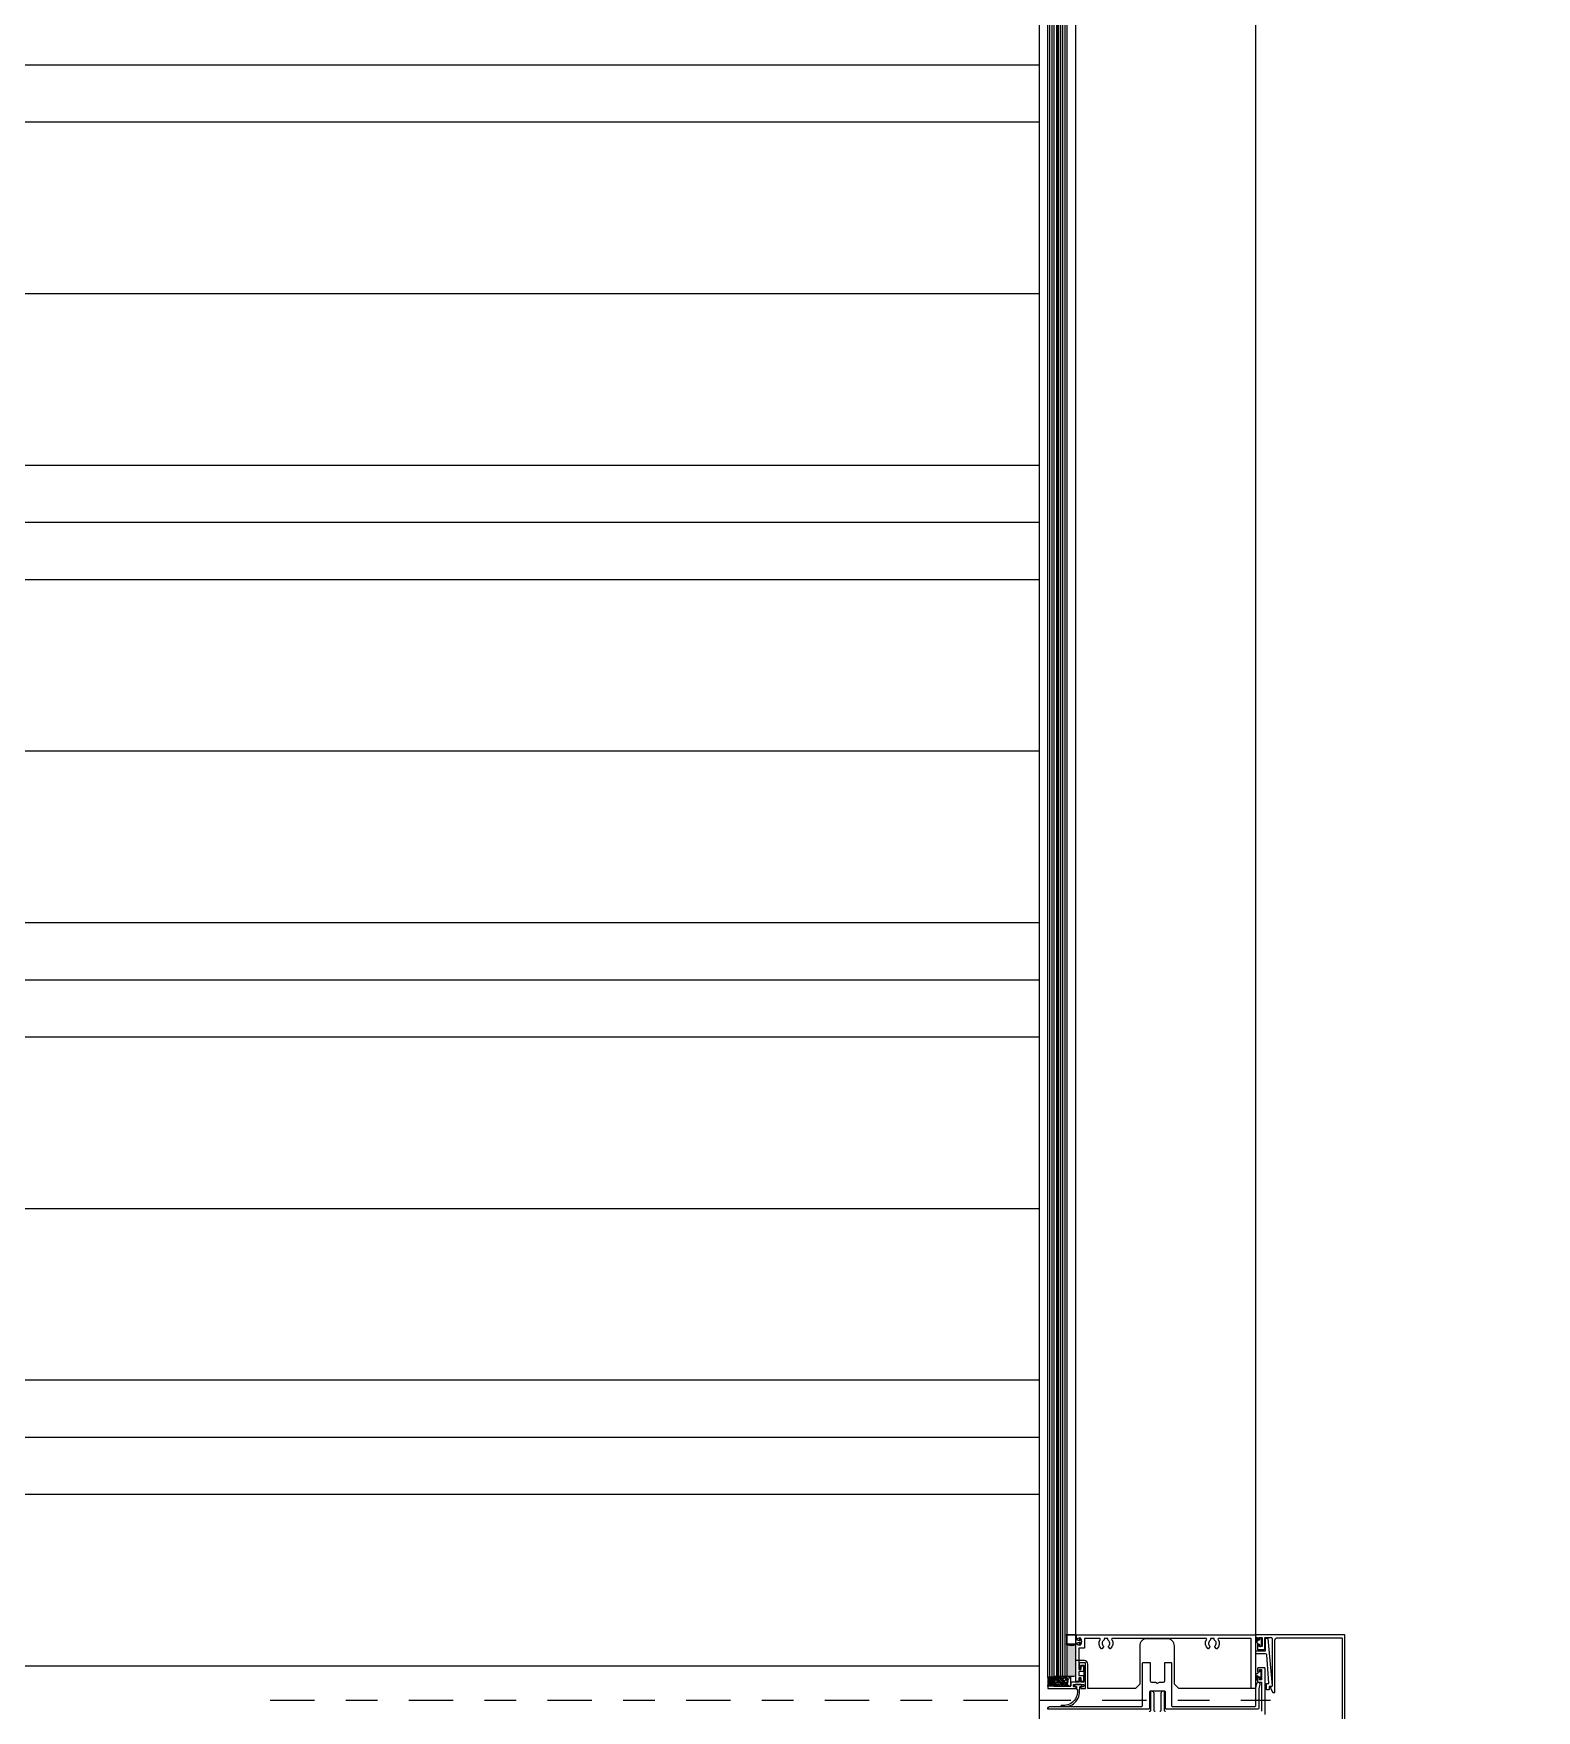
# Model space of a CAD drawing. Header units: millimetres. Extents: x -101 to 3415, y -52 to 1366.
# Drawn here: x 223.07 to 227.84, y 130.62 to 135.94 of the extents above; entities that cross this region are included whole.
import ezdxf

# ---------------------------------------------------------------- set-up
doc = ezdxf.new("R2010")
doc.units = ezdxf.units.MM
doc.linetypes.add('CENTER3', pattern=[0.28, 0.14, -0.05, 0.04, -0.05])
doc.layers.add('00_ARQ', color=8, linetype='Continuous')
pattern_1 = [(180, (359.6271208, 144.2575506), (-0.0003629754005, 0.000725950801), [0, -0.000725950801])]
pattern_2 = [(180, (359.6271208, 144.2575506), (-0.0003629754005, 0.000725950801), [0, -0.000725950801])]

msp = doc.modelspace()

# ---------------------------------------------------------------- hatches: boundary and pattern name
at = {"layer": '00_ARQ'}
h = msp.add_hatch(dxfattribs=at)
h.set_pattern_fill('PLASTI', color=9, scale=0.228646)
h.set_pattern_definition([(0, (-3488.3955, -6.6233), (0, 1.4519016), []), (0, (-3488.3955, -6.4419), (0, 1.4519016), []), (0, (-3488.3955, -6.2604), (0, 1.4519016), []), (0, (-3488.3955, -5.7159), (0, 1.4519016), [])])
edge = h.paths.add_edge_path()
edge.add_line((226.2649, 169.1231), (226.2649, 80.5374))
edge.add_line((226.2649, 80.5374), (213.9179, 80.5374))
edge.add_line((213.9179, 80.5374), (213.9179, 179.9984))
edge.add_line((213.9179, 179.9984), (255.187, 179.9984))
edge.add_line((255.187, 179.9984), (255.187, 163.5359))
edge.add_line((255.187, 163.5359), (242.2388, 163.5359))
edge.add_line((242.2388, 163.5359), (242.2388, 175.334))
edge.add_line((242.2388, 175.334), (234.0075, 175.334))
edge.add_line((234.0075, 175.334), (234.0075, 163.5359))
edge.add_line((234.0075, 163.5359), (227.2349, 163.5359))
edge.add_line((227.2349, 163.5359), (227.2349, 163.7409))
edge.add_line((227.2349, 163.7409), (226.9508, 163.7409))
edge.add_line((226.9508, 163.7409), (226.9508, 169.1157))
edge.add_line((226.9508, 169.1157), (227.0024, 169.1157))
edge.add_arc((227.0024, 169.1112), 0.00457, 38.4506, 90, ccw=False)
edge.add_line((227.006, 169.114), (227.1182, 168.91))
edge.add_arc((227.1213, 168.9117), 0.00343, 208.8256, 279.625)
edge.add_line((227.1218, 168.9083), (227.1886, 168.9083))
edge.add_line((227.1886, 168.9083), (227.1886, 168.9156))
edge.add_line((227.1886, 168.9156), (227.1254, 168.9156))
edge.add_arc((227.1254, 168.9202), 0.00457, 218.4506, 270, ccw=False)
edge.add_line((227.1218, 168.9173), (227.0095, 169.1213))
edge.add_arc((227.0065, 169.1197), 0.00343, 28.8256, 99.625)
edge.add_line((227.0059, 169.1231), (226.2649, 169.1231))
h = msp.add_hatch(dxfattribs=at)
h.set_pattern_fill('DOTS', color=9, scale=0.000457292, style=0)
h.set_pattern_definition(pattern_1)
edge = h.paths.add_edge_path()
edge.add_ellipse((226.3673, 130.8996), major_axis=(-0.0501, 0.0501), ratio=1, start_angle=123.6723, end_angle=146.0075, ccw=False)
edge.add_line((226.3534, 130.8302), (226.3534, 130.7318))
edge.add_ellipse((226.3673, 130.8013), major_axis=(-0.0501, 0.0501), ratio=1, start_angle=123.6723, end_angle=146.0075)
edge.add_line((226.3808, 130.7317), (226.3808, 130.8301))
h = msp.add_hatch(dxfattribs=at)
h.set_pattern_fill('DOTS', color=9, scale=0.000457292, style=0)
h.set_pattern_definition(pattern_2)
edge = h.paths.add_edge_path()
edge.add_ellipse((226.3673, 130.8996), major_axis=(-0.0501, 0.0501), ratio=1, start_angle=123.6723, end_angle=146.0075, ccw=False)
edge.add_line((226.3534, 130.8302), (226.3534, 130.7318))
edge.add_ellipse((226.3673, 130.8013), major_axis=(-0.0501, 0.0501), ratio=1, start_angle=123.6723, end_angle=146.0075)
edge.add_line((226.3808, 130.7317), (226.3808, 130.8301))
h = msp.add_hatch(dxfattribs=at)
h.set_pattern_fill('DOTS', color=9, scale=0.000457292, style=0)
h.set_pattern_definition(pattern_1)
edge = h.paths.add_edge_path()
edge.add_line((226.2917, 130.6994), (226.312, 130.6994))
edge.add_line((226.312, 130.6994), (226.3121, 130.7302))
edge.add_line((226.3121, 130.7302), (226.2916, 130.7302))
edge.add_ellipse((226.2277, 130.7146), major_axis=(-0.0465, 0.0465), ratio=1, start_angle=211.5923, end_angle=238.7472, ccw=False)
h = msp.add_hatch(dxfattribs=at)
h.set_pattern_fill('DOTS', color=9, scale=0.000457292, style=0)
h.set_pattern_definition(pattern_2)
edge = h.paths.add_edge_path()
edge.add_line((226.2917, 130.6994), (226.312, 130.6994))
edge.add_line((226.312, 130.6994), (226.3121, 130.7302))
edge.add_line((226.3121, 130.7302), (226.2916, 130.7302))
edge.add_ellipse((226.2277, 130.7146), major_axis=(-0.0465, 0.0465), ratio=1, start_angle=211.5923, end_angle=238.7472, ccw=False)
h = msp.add_hatch(dxfattribs=at)
h.set_pattern_fill('CALZAS', color=9, scale=0.123451, style=0)
h.set_pattern_definition([(135, (366.214193, 124.62266), (0.016629262, 0.016629262), [0.12345054, -0.030862635, 0.06172527, -0.030862635]), (135, (366.216271, 124.624739), (0.016629262, 0.016629262), [0.154313174, -0.030862635, 0.030862635, -0.030862635]), (135, (366.21835, 124.626817), (0.016629262, 0.016629262), [0.092587904, -0.007715659, 0.015431317, -0.007715659]), (135, (366.221924, 124.63039), (0.016629262, 0.016629262), [0.24690108, -0.00771566]), (135, (366.224586, 124.633053), (0.016629262, 0.016629262), [0.0617252695, -0.0012345054, 0, -0.0012345054, 0, -0.0012345054])])
h.paths.add_polyline_path([(226.3652, 130.7302), (226.3121, 130.7302), (226.312, 130.6994), (226.3652, 130.6994)])
h = msp.add_hatch(dxfattribs=at)
h.set_pattern_fill('CALZAS', color=9, scale=0.123451, style=0)
h.set_pattern_definition([(135, (366.214193, 124.62266), (0.016629262, 0.016629262), [0.12345054, -0.030862635, 0.06172527, -0.030862635]), (135, (366.216271, 124.624739), (0.016629262, 0.016629262), [0.154313174, -0.030862635, 0.030862635, -0.030862635]), (135, (366.21835, 124.626817), (0.016629262, 0.016629262), [0.092587904, -0.007715659, 0.015431317, -0.007715659]), (135, (366.221924, 124.63039), (0.016629262, 0.016629262), [0.24690108, -0.00771566]), (135, (366.224586, 124.633053), (0.016629262, 0.016629262), [0.0617252695, -0.0012345054, 0, -0.0012345054, 0, -0.0012345054])])
h.paths.add_polyline_path([(226.3652, 130.7302), (226.3121, 130.7302), (226.312, 130.6994), (226.3652, 130.6994)])
h = msp.add_hatch(dxfattribs=at)
h.set_pattern_fill('HONEY', color=9, scale=0.001458, angle=90, style=0)
h.set_pattern_definition([(90, (380.9588537, 145.177021), (0.0040091729, 0.00694409282), [0.0046293952, -0.00925879043]), (330, (380.9588537, 145.177021), (0.00400917434, -0.00694409199), [0.0046293952, -0.00925879043]), (30, (380.9588537, 145.177021), (0.00801834724, 8.3e-10), [-0.00925879043, 0.0046293952])])
edge = h.paths.add_edge_path()
edge.add_line((226.3414, 130.7302), (226.329, 130.7302))
edge.add_arc((226.329, 130.7148), 0.0154, 90, 270)
edge.add_line((226.329, 130.6994), (226.3414, 130.6994))
edge.add_arc((226.3414, 130.7148), 0.0154, 270, 450)
h = msp.add_hatch(dxfattribs=at)
h.set_pattern_fill('HONEY', color=9, scale=0.001458, angle=90, style=0)
h.set_pattern_definition([(90, (380.9588537, 145.177021), (0.0040091729, 0.00694409282), [0.0046293952, -0.00925879043]), (330, (380.9588537, 145.177021), (0.00400917434, -0.00694409199), [0.0046293952, -0.00925879043]), (30, (380.9588537, 145.177021), (0.00801834724, 8.3e-10), [-0.00925879043, 0.0046293952])])
edge = h.paths.add_edge_path()
edge.add_line((226.3414, 130.7302), (226.329, 130.7302))
edge.add_arc((226.329, 130.7148), 0.0154, 90, 270)
edge.add_line((226.329, 130.6994), (226.3414, 130.6994))
edge.add_arc((226.3414, 130.7148), 0.0154, 270, 450)

# ---------------------------------------------------------------- linework, layer by layer
at = {"layer": '00_ARQ', "color": 9}
for points in [[(226.3791, 144.1822, 0), (226.2666, 144.1822, 0.414214)], [(226.3808, 127.694), (226.3808, 127.718, 0.414214), (226.3791, 127.7197, 0), (226.2666, 127.7197, 0.414214), (226.2649, 127.718)], [(226.9508, 144.0617), (226.9508, 130.692), (226.7074, 130.692), (226.6936, 130.7057), (226.6936, 130.8269, 0.414214), (226.6708, 130.8498), (226.6065, 130.8498, 0.414214), (226.5836, 130.8269), (226.5836, 130.7057), (226.5699, 130.692), (226.4187, 130.692), (226.4187, 130.7689, 0.414214), (226.4072, 130.7803), (226.3808, 130.7803), (226.3808, 144.0617)], [(227.2349, 130.4783), (227.2349, 130.8606, 0.414214), (227.2336, 130.862), (226.9545, 130.862, 0.885714), (226.9545, 130.8539), (226.9564, 130.8539, -0.414214), (226.9575, 130.8527), (226.9575, 130.8486, 0.339454), (226.9585, 130.8473), (226.961, 130.8466), (226.961, 130.8466, 0.493145), (226.9627, 130.848), (226.9627, 130.8527, -0.414214), (226.9639, 130.8539), (226.9707, 130.8539, -0.414214), (226.9718, 130.8527), (226.9718, 130.826, -0.414214), (226.9707, 130.8248), (226.9639, 130.8248, -0.414214), (226.9627, 130.826), (226.9627, 130.8308, 0.493145), (226.961, 130.8321), (226.9585, 130.8314, 0.339454), (226.9575, 130.8301), (226.9575, 130.8248), (226.9575, 130.8169, 0.414214), (226.9587, 130.8157), (226.9773, 130.8157, 0.414214), (226.9809, 130.8193), (226.9809, 130.8527, -0.414214), (226.9821, 130.8539), (226.9998, 130.8539, -0.414214), (227.0034, 130.8502), (227.0034, 130.6998, -0.339454), (227.0024, 130.6985), (227.002, 130.6984, 0.476993), (226.9991, 130.6919), (227.005, 130.6804, -0.048406), (227.0052, 130.6798, 0.334993), (227.0065, 130.6788), (227.0112, 130.6788, 0.414214), (227.0126, 130.6802), (227.0126, 130.8455, -0.414214), (227.0199, 130.8528), (227.2244, 130.8528, -0.414214), (227.2257, 130.8514), (227.2257, 130.4783, 1)], [(226.2917, 130.6258), (226.2917, 130.6266, -0.414214), (226.2999, 130.6349), (226.5891, 130.6349, 0.414214), (226.5928, 130.6385), (226.5928, 130.7726, -0.414214), (226.5941, 130.774), (226.6156, 130.774, -0.414214), (226.617, 130.7726), (226.617, 130.7159, 0.414214), (226.6206, 130.7123), (226.6333, 130.7123, -0.131652), (226.6339, 130.7121), (226.6393, 130.709, 0.267949), (226.6404, 130.709), (226.6458, 130.7121, -0.131652), (226.6464, 130.7123), (226.6591, 130.7123, 0.414214), (226.6627, 130.7159), (226.6627, 130.7726, -0.414214), (226.6641, 130.774), (226.6831, 130.774, -0.414214), (226.6845, 130.7726), (226.6845, 130.6385, 0.414214), (226.6881, 130.6349), (226.9486, 130.6349, 0.414214), (226.9522, 130.6385), (226.9522, 130.6919, -0.046172), (226.9523, 130.6926), (226.9551, 130.7077, -1.01358), (226.9644, 130.7058), (226.9614, 130.6907, 0.048972), (226.9613, 130.69), (226.9613, 130.6298, -0.414214), (226.9573, 130.6258), (226.6693, 130.6258, -0.414214), (226.6656, 130.6294), (226.6656, 130.6796, 0.414214), (226.662, 130.6833), (226.6177, 130.6833, 0.414214), (226.6141, 130.6796), (226.6141, 130.6294, -0.414214), (226.6104, 130.6258), (226.2917, 130.6258)], [(226.2917, 130.6994), (226.2917, 130.6921), (226.3798, 130.6921, 0.414214), (226.3821, 130.6943), (226.3821, 130.6953, 0.414214), (226.3798, 130.6975), (226.3752, 130.6975, -0.414214), (226.3729, 130.6998), (226.3729, 130.7026, -0.414214), (226.3752, 130.7049), (226.4036, 130.7049, -0.414214), (226.4059, 130.7026), (226.4059, 130.6998, -0.414214), (226.4036, 130.6975), (226.399, 130.6975, 0.414214), (226.3967, 130.6953), (226.3967, 130.6943, 0.414214), (226.399, 130.6921), (226.4104, 130.6921, 0.414214), (226.4118, 130.6934), (226.4118, 130.7721, 0.414214), (226.4104, 130.7734), (226.3927, 130.7734, 0.414214), (226.3913, 130.7721), (226.3913, 130.7547, 0.414214), (226.3927, 130.7534), (226.3954, 130.7534, 0.414214), (226.3968, 130.7547), (226.3968, 130.7648, -0.414214), (226.3982, 130.7662), (226.4045, 130.7662, -0.414214), (226.4059, 130.7648), (226.4059, 130.7131, -0.414214), (226.4045, 130.7117), (226.3982, 130.7117, -0.414214), (226.3968, 130.7131), (226.3968, 130.7232, 0.414214), (226.3954, 130.7245), (226.3927, 130.7245, 0.414214), (226.3913, 130.7232), (226.3913, 130.7135, -0.414214), (226.39, 130.7122), (226.3675, 130.7122, 0.414214), (226.3652, 130.7099), (226.3652, 130.7017, -0.414214), (226.3629, 130.6994), (226.2917, 130.6994)], [(226.9812, 130.609), (226.9812, 130.7558, 0.414214), (226.9798, 130.7572), (226.9592, 130.7572, 0.414214), (226.9578, 130.7558), (226.9578, 130.7463, 0.414214), (226.9592, 130.745), (226.9618, 130.745, 0.414214), (226.9631, 130.7463), (226.9631, 130.7508, -0.414214), (226.9645, 130.7522), (226.969, 130.7522, -0.414214), (226.9704, 130.7508), (226.9704, 130.7209, -0.414214), (226.969, 130.7195), (226.9645, 130.7195, -0.414214), (226.9631, 130.7209), (226.9631, 130.7254, 0.414214), (226.9618, 130.7267), (226.9592, 130.7267, 0.414214), (226.9578, 130.7254), (226.9578, 130.7136, 0.414214), (226.9592, 130.7123), (226.9689, 130.7123, -0.414214), (226.9702, 130.7109), (226.9702, 130.6199, -0.414214)], [(226.6327, 130.6185, -0.414214), (226.629, 130.6222), (226.629, 130.6761, 0.414214), (226.6218, 130.6833), (226.6211, 130.6833, 0.414214), (226.6175, 130.6797), (226.6175, 130.6222, -0.414214), (226.6139, 130.6185)], [(226.6658, 130.6185, -0.414214), (226.6622, 130.6222), (226.6622, 130.6797, 0.414214), (226.6586, 130.6833), (226.6578, 130.6833, 0.414214), (226.6506, 130.6761), (226.6506, 130.6222, -0.414214), (226.647, 130.6185)]]:
    msp.add_lwpolyline(points, format="xyb", dxfattribs=at)
for points in [[(226.2649, 169.1231), (226.2649, 80.5374)], [(226.2916, 130.7302), (226.2916, 144.0617), (226.319, 144.0617), (226.319, 130.7302)], [(226.2984, 130.7302), (226.2984, 144.0617)], [(226.3053, 130.7302), (226.3053, 144.0617)], [(226.3121, 130.7302), (226.3121, 144.0617)], [(226.3534, 130.7302), (226.3534, 144.0617), (226.3259, 144.0617), (226.3259, 130.7302)], [(226.3328, 130.7302), (226.3328, 144.0617)], [(226.3397, 130.7302), (226.3397, 144.0617)], [(226.3465, 130.7302), (226.3465, 144.0617)]]:
    msp.add_lwpolyline(points, dxfattribs=at)
at = {"layer": '00_ARQ', "color": 9, "const_width": 0.00457}
msp.add_lwpolyline([(226.3225, 130.7302), (226.3225, 144.0617)], dxfattribs=at)
at = {"layer": '00_ARQ', "color": 9}
for points in [[(226.3828, 130.8355), (226.3929, 130.8375, -0.554492), (226.3936, 130.8368), (226.3923, 130.8319, 1), (226.3956, 130.831), (226.3983, 130.841), (226.3956, 130.851, 1), (226.3923, 130.8502), (226.3936, 130.8452, -0.554492), (226.3929, 130.8445), (226.3828, 130.8465, -0.357068), (226.3814, 130.8482), (226.3814, 130.8538), (226.3823, 130.8619), (226.3506, 130.8619), (226.3524, 130.8538), (226.3524, 130.841), (226.3506, 130.8329), (226.3814, 130.8329), (226.3814, 130.8338, -0.357068)], [(226.3828, 130.8355), (226.3929, 130.8375, -0.554492), (226.3936, 130.8368), (226.3923, 130.8319, 1), (226.3956, 130.831), (226.3983, 130.841), (226.3956, 130.851, 1), (226.3923, 130.8502), (226.3936, 130.8452, -0.554492), (226.3929, 130.8445), (226.3828, 130.8465, -0.357068), (226.3814, 130.8482), (226.3814, 130.8538), (226.3823, 130.8619), (226.3506, 130.8619), (226.3524, 130.8538), (226.3524, 130.841), (226.3506, 130.8329), (226.3814, 130.8329), (226.3814, 130.8338, -0.357068)], [(226.3823, 130.8619), (226.3814, 130.8538), (226.3814, 130.8482, 0.357068), (226.3828, 130.8465), (226.3929, 130.8445, 0.554492), (226.3936, 130.8452), (226.3923, 130.8502, -1), (226.3956, 130.851), (226.3983, 130.841), (226.3956, 130.831, -1), (226.3923, 130.8319), (226.3936, 130.8368, 0.554492), (226.3929, 130.8375), (226.3828, 130.8355, 0.357068), (226.3814, 130.8338), (226.3814, 130.8329), (226.3524, 130.8329), (226.3524, 130.841), (226.3524, 130.841), (226.3524, 130.8538), (226.3524, 130.8538), (226.3524, 130.8619)], [(226.3823, 130.8619), (226.3814, 130.8538), (226.3814, 130.8482, 0.357068), (226.3828, 130.8465), (226.3929, 130.8445, 0.554492), (226.3936, 130.8452), (226.3923, 130.8502, -1), (226.3956, 130.851), (226.3983, 130.841), (226.3956, 130.831, -1), (226.3923, 130.8319), (226.3936, 130.8368, 0.554492), (226.3929, 130.8375), (226.3828, 130.8355, 0.357068), (226.3814, 130.8338), (226.3814, 130.8329), (226.3524, 130.8329), (226.3524, 130.841), (226.3524, 130.841), (226.3524, 130.8538), (226.3524, 130.8538), (226.3524, 130.8619)], [(226.3808, 130.8501), (226.3808, 130.8596, -0.414214), (226.3831, 130.8619), (226.9494, 130.8619, -0.414214), (226.9508, 130.8605), (226.9508, 130.8128, 0.414214), (226.9524, 130.8112), (226.9813, 130.8112, 0.414214), (226.9825, 130.8123), (226.9825, 130.8509, -0.414214), (226.9837, 130.852), (226.9886, 130.852, -0.388119), (226.9898, 130.851), (227.0034, 130.6999, -0.440799), (227.0022, 130.6987), (226.9958, 130.6987, 0.414214), (226.9945, 130.6973), (226.9945, 130.6892, -0.414214), (226.9931, 130.6878), (226.9868, 130.6878, -0.414214), (226.9854, 130.6892), (226.9854, 130.7063, -0.414214), (226.9868, 130.7077), (226.9921, 130.7077, 0.436505), (226.9935, 130.7092), (226.9867, 130.7988, 0.392268), (226.9831, 130.8021), (226.9524, 130.8021, 0.414214), (226.9508, 130.8005), (226.9508, 130.6934, -0.414214), (226.9494, 130.692), (226.9385, 130.692, -0.414214), (226.9371, 130.6934), (226.9371, 130.8496, 0.414214), (226.9358, 130.851), (226.8344, 130.851, 0.597049), (226.8323, 130.8472, -0.385613), (226.8278, 130.8182, -0.434031), (226.8258, 130.8185), (226.8218, 130.8242, -0.384687), (226.822, 130.826, 0.496295), (226.8208, 130.8453, -0.251973), (226.8201, 130.8465), (226.8201, 130.8496, 0.414214), (226.8188, 130.851), (226.8094, 130.851, 0.414214), (226.808, 130.8496), (226.808, 130.8465, -0.251974), (226.8074, 130.8453, 0.496289), (226.8061, 130.826, -0.384737), (226.8063, 130.8242), (226.8023, 130.8185, -0.433937), (226.8003, 130.8182, -0.38562), (226.7958, 130.8472, 0.597036), (226.7938, 130.851), (226.4967, 130.851, 0.597066), (226.4947, 130.8472, -0.385613), (226.4902, 130.8182, -0.434031), (226.4882, 130.8185), (226.4841, 130.8242, -0.384687), (226.4844, 130.826, 0.496295), (226.4831, 130.8453, -0.251973), (226.4825, 130.8465), (226.4825, 130.8496, 0.414214), (226.4811, 130.851), (226.4717, 130.851, 0.414214), (226.4703, 130.8496), (226.4703, 130.8465, -0.251974), (226.4697, 130.8453, 0.496289), (226.4684, 130.826, -0.384737), (226.4687, 130.8242), (226.4646, 130.8185, -0.433937), (226.4626, 130.8182, -0.38562), (226.4581, 130.8472, 0.597055), (226.4561, 130.851), (226.4096, 130.851), (226.4096, 130.851, 0.414214), (226.4082, 130.8496), (226.4082, 130.8215, -0.414214), (226.4069, 130.8201), (226.3913, 130.8201, 0.414214), (226.39, 130.8187), (226.39, 130.754, 0.414214), (226.3913, 130.7526), (226.3963, 130.7526, 0.414214), (226.3977, 130.754), (226.3977, 130.7626, -0.414214), (226.3991, 130.764), (226.4036, 130.764, -0.414214), (226.405, 130.7626), (226.405, 130.7467, -0.414214), (226.4036, 130.7454), (226.3913, 130.7454, 0.414214), (226.39, 130.744), (226.39, 130.734, 0.414214), (226.3913, 130.7327), (226.4036, 130.7327, -0.414214), (226.405, 130.7313), (226.405, 130.7154, -0.414214), (226.4036, 130.714), (226.3991, 130.714, -0.414214), (226.3977, 130.7154), (226.3977, 130.7241, 0.414214), (226.3963, 130.7254), (226.3913, 130.7254, 0.414214), (226.39, 130.7241), (226.39, 130.7154, -0.414214), (226.3886, 130.714), (226.3822, 130.714, -0.414214), (226.3808, 130.7154), (226.3808, 130.8319, -0.669376), (226.3838, 130.8332, 0.199773), (226.3912, 130.8301), (226.3924, 130.8301, 0.414214), (226.3983, 130.8359), (226.3983, 130.8461, 0.414214), (226.3924, 130.8519), (226.3912, 130.8519, 0.199773), (226.3838, 130.8488, -0.669376)], [(226.9555, 130.8409, 0.591036), (226.9579, 130.8443), (226.9579, 130.8455, -0.414214), (226.9591, 130.8466), (226.9619, 130.8466, 0.414214), (226.9651, 130.8498), (226.9651, 130.8527, -0.414214), (226.9662, 130.8538), (226.9675, 130.8538, -0.414214), (226.9687, 130.8527), (226.9687, 130.8258, -0.414214), (226.9675, 130.8246), (226.9662, 130.8246, -0.414214), (226.9651, 130.8258), (226.9651, 130.8286, 0.414214), (226.9619, 130.8318), (226.9591, 130.8318, -0.414214), (226.9579, 130.833), (226.9579, 130.835, 0.278716), (226.9567, 130.837, -0.414339), (226.9515, 130.8422), (226.9515, 130.8523, -0.556465), (226.9555, 130.8522)], [(226.9555, 130.8409, 0.591036), (226.9579, 130.8443), (226.9579, 130.8455, -0.414214), (226.9591, 130.8466), (226.9619, 130.8466, 0.414214), (226.9651, 130.8498), (226.9651, 130.8527, -0.414214), (226.9662, 130.8538), (226.9675, 130.8538, -0.414214), (226.9687, 130.8527), (226.9687, 130.8258, -0.414214), (226.9675, 130.8246), (226.9662, 130.8246, -0.414214), (226.9651, 130.8258), (226.9651, 130.8286, 0.414214), (226.9619, 130.8318), (226.9591, 130.8318, -0.414214), (226.9579, 130.833), (226.9579, 130.835, 0.278716), (226.9567, 130.837, -0.414339), (226.9515, 130.8422), (226.9515, 130.8523, -0.556465), (226.9555, 130.8522)], [(226.3414, 130.7302), (226.329, 130.7302, 1), (226.329, 130.6994), (226.3414, 130.6994, 1)], [(226.3414, 130.7302), (226.329, 130.7302, 1), (226.329, 130.6994), (226.3414, 130.6994, 1)], [(226.9555, 130.7317, -1), (226.9579, 130.7317), (226.9579, 130.7305, 0.414214), (226.9591, 130.7293), (226.9619, 130.7293, -0.414214), (226.9651, 130.7261), (226.9651, 130.7233, 0.414214), (226.9662, 130.7221), (226.9675, 130.7221, 0.414214), (226.9687, 130.7233), (226.9687, 130.7502, 0.414214), (226.9675, 130.7513), (226.9662, 130.7513, 0.414214), (226.9651, 130.7502), (226.9651, 130.7473, -0.414214), (226.9619, 130.7441), (226.9591, 130.7441, 0.414214), (226.9579, 130.743), (226.9579, 130.741, -0.278716), (226.9567, 130.7389, 0.414339), (226.9515, 130.7337), (226.9515, 130.7207, 1), (226.9555, 130.7207)], [(226.9555, 130.7317, -1), (226.9579, 130.7317), (226.9579, 130.7305, 0.414214), (226.9591, 130.7293), (226.9619, 130.7293, -0.414214), (226.9651, 130.7261), (226.9651, 130.7233, 0.414214), (226.9662, 130.7221), (226.9675, 130.7221, 0.414214), (226.9687, 130.7233), (226.9687, 130.7502, 0.414214), (226.9675, 130.7513), (226.9662, 130.7513, 0.414214), (226.9651, 130.7502), (226.9651, 130.7473, -0.414214), (226.9619, 130.7441), (226.9591, 130.7441, 0.414214), (226.9579, 130.743), (226.9579, 130.741, -0.278716), (226.9567, 130.7389, 0.414339), (226.9515, 130.7337), (226.9515, 130.7207, 1), (226.9555, 130.7207)], [(226.3831, 130.6968), (226.3831, 130.6902, 0.414214), (226.3841, 130.6892), (226.3852, 130.6892, -0.500693), (226.335, 130.6383, 1.012767), (226.3351, 130.6356, 0.543944), (226.3918, 130.6892), (226.3929, 130.6892, 0.414214), (226.3939, 130.6902), (226.3939, 130.6968, -0.414214), (226.395, 130.6979), (226.4, 130.6979, 0.57735), (226.4009, 130.6995), (226.3981, 130.7043, 0.267949), (226.3972, 130.7049), (226.3798, 130.7049, 0.267949), (226.3789, 130.7043), (226.3761, 130.6995, 0.57735), (226.377, 130.6979), (226.382, 130.6979, -0.414214)]]:
    msp.add_lwpolyline(points, format="xyb", close=True, dxfattribs=at)
msp.add_lwpolyline([(226.3652, 130.7302), (226.3121, 130.7302), (226.312, 130.6994), (226.3652, 130.6994)], close=True, dxfattribs=at)
msp.add_lwpolyline([(226.3652, 130.7302), (226.3121, 130.7302), (226.312, 130.6994), (226.3652, 130.6994)], close=True, dxfattribs=at)
at = {"layer": '00_ARQ', "color": 9, "linetype": 'CENTER3'}
msp.add_lwpolyline([(223.8245, 130.6553), (226.9988, 130.6553)], dxfattribs=at)
at = {"layer": '00_ARQ', "color": 9}
for centre, radius, start, end in [((226.3673, 130.8996), 0.0708, 258.6723, 281.0075), ((226.3673, 130.8996), 0.0708, 258.6723, 281.0075), ((226.2277, 130.7146), 0.0657, 346.5923, 13.7472), ((226.2277, 130.7146), 0.0657, 346.5923, 13.7472), ((226.3673, 130.8013), 0.0708, 258.6723, 281.0075), ((226.3673, 130.8013), 0.0708, 258.6723, 281.0075)]:
    msp.add_arc(centre, radius, start, end, dxfattribs=at)

doc.saveas('drawing.dxf')
